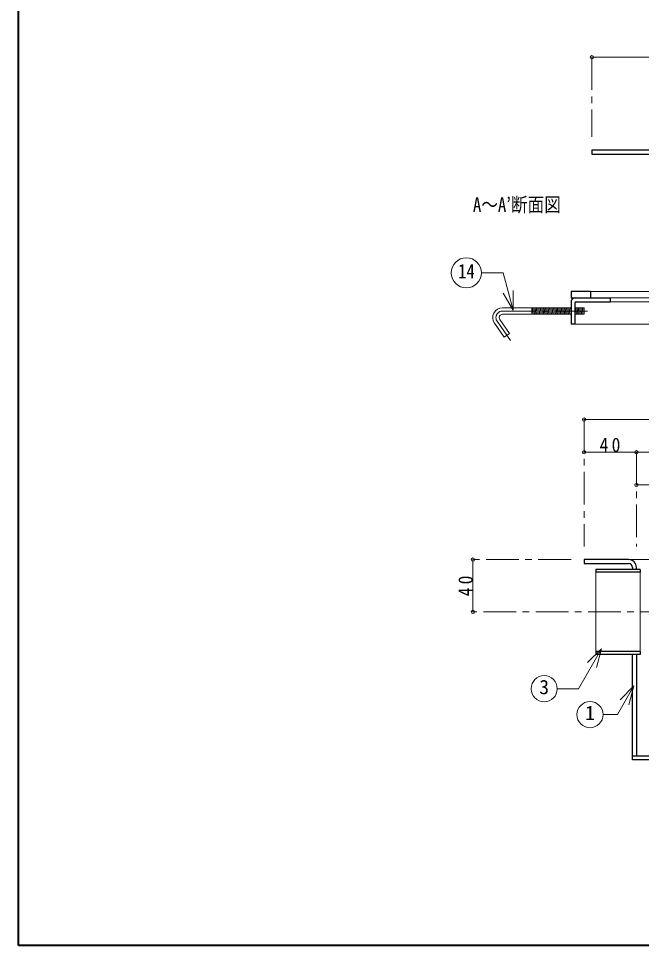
# Model space of a CAD drawing. Units: millimetres at full size, sheet at 1:5; details may follow other scales. Extents: x -1062 to 963, y -702 to 703.
# Drawn here: x -1062 to -586, y -702 to 6 of the extents above; entities that cross this region are included whole.
import ezdxf
from ezdxf.enums import TextEntityAlignment as Align

# ---------------------------------------------------------------- set-up
doc = ezdxf.new("R2010")
doc.units = ezdxf.units.MM
doc.header["$LTSCALE"] = 5
doc.header["$PDMODE"] = 32
doc.header["$PDSIZE"] = 2.5
doc.linetypes.add('CHAIN1', pattern=[8, 5, -1, 1, -1])
doc.layers.add('0-A', color=4, linetype='Continuous', lineweight=9)
doc.styles.add('ＭＳ ゴシック', font='')
doc.styles.get('ＭＳ ゴシック').set_extended_font_data('MS Gothic')

msp = doc.modelspace()

# ---------------------------------------------------------------- linework, layer by layer
at = {"layer": '0-A', "color": 1, "lineweight": 40}
for p, q in [((-1062.398, -702.491), (-1062.398, 702.509)), ((962.602, -702.491), (-1062.398, -702.491))]:
    msp.add_line(p, q, dxfattribs=at)
at = {"layer": '0-A', "linetype": 'CHAIN1'}
for p, q in [((-623.898, -23.491), (-623.898, -84.291)), ((-692.293, -217.491), (-624.797, -217.491)), ((-696.389, -225.359), (-686.078, -240.084)), ((-629.898, -300.491), (-629.898, -397.491)), ((-589.898, -325.491), (-589.898, -397.491)), ((-639.898, -407.491), (-714.898, -407.491)), ((-561.898, -447.491), (-714.898, -447.491))]:
    msp.add_line(p, q, dxfattribs=at)
at = {"layer": '0-A', "color": 5, "lineweight": 25}
for p, q in [((-623.898, -94.291), (-623.898, -97.491)), ((-623.898, -94.291), (-307.898, -94.291)), ((-623.898, -97.491), (-307.898, -97.491)), ((-639.898, -202.491), (-639.898, -207.491)), ((-624.898, -202.491), (-639.898, -202.491)), ((-624.898, -202.491), (-624.898, -207.491)), ((-639.898, -207.491), (-609.898, -207.491)), ((-639.898, -210.491), (-639.898, -227.491)), ((-636.898, -211.491), (-636.898, -227.491)), ((-635.898, -210.491), (-609.898, -210.491)), ((-609.898, -207.491), (-609.898, -210.491)), ((-636.898, -227.491), (-639.898, -227.491)), ((-629.898, -407.491), (-629.898, -410.491)), ((-595.898, -407.491), (-629.898, -407.491)), ((-629.898, -410.491), (-595.898, -410.491)), ((-620.898, -414.991), (-620.898, -417.241)), ((-586.898, -414.991), (-620.898, -414.991)), ((-586.898, -417.241), (-620.898, -417.241)), ((-592.898, -413.491), (-592.898, -414.991)), ((-589.898, -414.991), (-589.898, -413.491)), ((-586.898, -414.991), (-586.898, -417.241)), ((-620.898, -477.741), (-620.898, -479.991)), ((-586.898, -477.741), (-620.898, -477.741)), ((-586.898, -479.991), (-620.898, -479.991)), ((-592.898, -560.491), (-592.898, -479.991)), ((-589.898, -479.991), (-589.898, -557.491)), ((-586.898, -477.741), (-586.898, -479.991)), ((-592.898, -557.491), (213.102, -557.491)), ((213.102, -560.491), (-592.898, -560.491))]:
    msp.add_line(p, q, dxfattribs=at)
at = {"layer": '0-A', "color": 7, "lineweight": 18}
for p, q in [((-708.475, -188.296), (-691.868, -188.296)), ((-684.209, -216.88), (-691.868, -188.296)), ((-684.209, -216.88), (-691.709, -203.89)), ((-684.209, -216.88), (-684.209, -201.88)), ((-609.898, -207.491), (230.102, -207.491)), ((-609.898, -210.491), (230.102, -210.491)), ((-692.293, -214.991), (-639.898, -214.991)), ((-636.898, -214.991), (-629.797, -214.991)), ((-629.797, -214.991), (-629.797, -219.991)), ((-692.293, -219.991), (-639.898, -219.991)), ((-636.898, -219.991), (-629.797, -219.991)), ((-698.437, -226.793), (-690.994, -237.422)), ((-620.898, -477.741), (-620.898, -417.241)), ((-586.898, -477.741), (-586.898, -417.241)), ((-616.601, -475.628), (-627.208, -486.235)), ((-616.601, -475.628), (-620.484, -490.117)), ((-591.758, -504.065), (-604.433, -526.019)), ((-591.758, -504.065), (-602.365, -514.672)), ((-591.758, -504.065), (-595.641, -518.554)), ((-604.433, -526.019), (-615.367, -526.019))]:
    msp.add_line(p, q, dxfattribs=at)
at = {"layer": '0-A'}
for p, q in [((245.102, -202.491), (-624.898, -202.491)), ((-669.797, -214.991), (-669.797, -219.991)), ((-668.927, -219.991), (-669.335, -214.991)), ((-667.923, -219.991), (-668.332, -214.991)), ((-666.92, -219.991), (-667.328, -214.991)), ((-665.917, -219.991), (-666.325, -214.991)), ((-664.913, -219.991), (-665.322, -214.991)), ((-663.91, -219.991), (-664.318, -214.991)), ((-662.907, -219.991), (-663.315, -214.991)), ((-661.903, -219.991), (-662.312, -214.991)), ((-660.9, -219.991), (-661.308, -214.991)), ((-659.897, -219.991), (-660.305, -214.991)), ((-658.893, -219.991), (-659.302, -214.991)), ((-657.89, -219.991), (-658.298, -214.991)), ((-656.887, -219.991), (-657.295, -214.991)), ((-655.883, -219.991), (-656.292, -214.991)), ((-654.88, -219.991), (-655.288, -214.991)), ((-653.877, -219.991), (-654.285, -214.991)), ((-652.873, -219.991), (-653.282, -214.991)), ((-651.87, -219.991), (-652.278, -214.991)), ((-650.867, -219.991), (-651.275, -214.991)), ((-649.863, -219.991), (-650.272, -214.991)), ((-648.86, -219.991), (-649.269, -214.991)), ((-647.857, -219.991), (-648.265, -214.991)), ((-646.853, -219.991), (-647.262, -214.991)), ((-645.85, -219.991), (-646.259, -214.991)), ((-644.847, -219.991), (-645.255, -214.991)), ((-643.843, -219.991), (-644.252, -214.991)), ((-642.84, -219.991), (-643.249, -214.991)), ((-641.837, -219.991), (-642.245, -214.991)), ((-640.833, -219.991), (-641.242, -214.991)), ((-639.898, -219.158), (-640.239, -214.991)), ((-636.82, -219.991), (-636.898, -219.035)), ((-635.817, -219.991), (-636.225, -214.991)), ((-634.813, -219.991), (-635.222, -214.991)), ((-633.81, -219.991), (-634.219, -214.991)), ((-632.807, -219.991), (-633.215, -214.991)), ((-631.803, -219.991), (-632.212, -214.991)), ((-630.8, -219.991), (-631.209, -214.991)), ((-629.797, -219.991), (-630.205, -214.991)), ((90.102, -227.491), (-636.898, -227.491)), ((250.102, -300.491), (-629.898, -300.491)), ((-589.898, -325.491), (-629.898, -325.491)), ((-589.898, -325.491), (210.102, -325.491)), ((-589.898, -350.491), (-394.898, -350.491)), ((-714.898, -407.491), (-714.898, -447.491)), ((216.102, -407.491), (-595.898, -407.491))]:
    msp.add_line(p, q, dxfattribs=at)
msp.add_lwpolyline([(-623.898, -23.491), (-189.898, -23.491), (244.102, -23.491)], dxfattribs=at)
at = {"layer": '0-A', "color": 7, "lineweight": 18}
for points in [[(-694.341, -223.925), (-686.898, -234.554), (-690.994, -237.422)], [(-616.601, -475.628), (-634.265, -506.223), (-650.421, -506.223)]]:
    msp.add_lwpolyline(points, dxfattribs=at)
for centre, radius in [((-719.975, -188.296), 11.5), ((-660.421, -506.223), 10), ((-625.367, -526.019), 10)]:
    msp.add_circle(centre, radius, dxfattribs=at)
at = {"layer": '0-A', "color": 5, "lineweight": 25}
for centre, radius, start, end in [((-636.898, -210.491), 3, 90, 180), ((-635.898, -211.491), 1, 90, 180), ((-595.898, -413.491), 6, 0, 90), ((-595.898, -413.491), 3, 0, 90)]:
    msp.add_arc(centre, radius, start, end, dxfattribs=at)
at = {"layer": '0-A', "color": 7, "lineweight": 18}
for radius in [7.5, 2.5]:
    msp.add_arc((-692.293, -222.491), radius, 90, 215, dxfattribs=at)
at = {"layer": '0-A', "linetype": 'CHAIN1'}
msp.add_arc((-692.293, -222.491), 5, 90, 215, dxfattribs=at)
at = {"layer": '0-A'}
for p in [(-623.898, -23.491), (-629.898, -300.491), (-629.898, -325.491), (-589.898, -325.491), (-589.898, -350.491), (-714.898, -407.491), (-714.898, -447.491)]:
    msp.add_point(p, dxfattribs=at)

# ---------------------------------------------------------------- texts
at = {"layer": '0-A', "color": 7, "style": 'ＭＳ ゴシック', "width": 0.85}
for s, p in [('A～A’断面図', (-714.898, -144.991)), ('14', (-726.225, -195.796))]:
    msp.add_text(s, height=11, dxfattribs=at).set_placement(p, align=Align.BOTTOM_LEFT)
at = {"layer": '0-A', "color": 7, "style": 'ＭＳ ゴシック'}
for s, p in [('3', (-664.171, -513.723)), ('1', (-629.117, -533.519))]:
    msp.add_text(s, height=11, dxfattribs=at).set_placement(p, align=Align.BOTTOM_LEFT)
at = {"layer": '0-A', "color": 7, "insert": (-618.023, -325.491), "char_height": 11, "attachment_point": 7, "style": 'ＭＳ ゴシック'}
msp.add_mtext('\\T1.36;\\W0.9;40', dxfattribs=at)
at = {"layer": '0-A', "color": 7, "insert": (-714.898, -435.616), "char_height": 11, "attachment_point": 7, "rotation": 90, "style": 'ＭＳ ゴシック'}
msp.add_mtext('\\T1.36;\\W0.9;40', dxfattribs=at)

doc.saveas('drawing.dxf')
